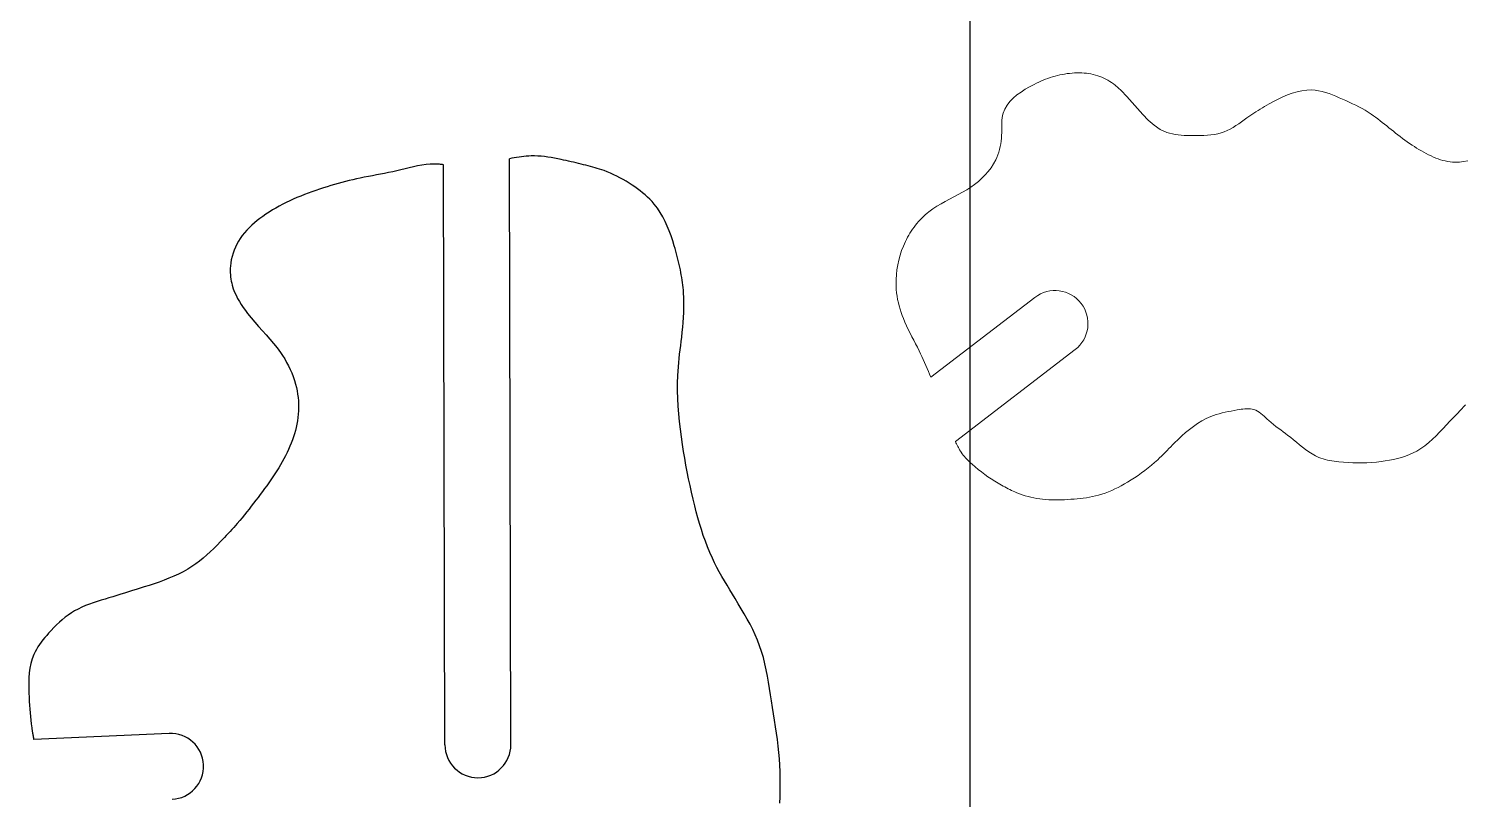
# Model space of a CAD drawing. Header units: millimetres. Extents: x -0.1 to 63, y 0 to 35.
# Drawn here: x 24.64 to 32.81, y 14.26 to 18.65 of the extents above; entities that cross this region are included whole.
import ezdxf

# ---------------------------------------------------------------- set-up
doc = ezdxf.new("R2010")
doc.units = ezdxf.units.MM
doc.header["$MEASUREMENT"] = 0
doc.layers.get('0').update_dxf_attribs({"linetype": 'CONTINUOUS'})
doc.layers.add('CK_LEVEL_1', color=7, linetype='CONTINUOUS')
doc.layers.add('layout2', color=7, linetype='CONTINUOUS', lineweight=0)

msp = doc.modelspace()

# ---------------------------------------------------------------- linework, layer by layer
at = {"color": 3, "linetype": 'CONTINUOUS'}
msp.add_line((30, 24), (30, 0), dxfattribs=at)
at = {"layer": 'CK_LEVEL_1', "color": 3, "linetype": 'CONTINUOUS'}
for p, q in [((27.3886, 14.5716), (27.3802, 17.9085)), ((27.0133, 14.5707), (27.005, 17.8743)), ((25.4435, 14.6353), (24.6726, 14.6011))]:
    msp.add_line(p, q, dxfattribs=at)
for points in [[(28.9201, 14.239), (28.9204, 14.275), (28.9207, 14.3109), (28.921, 14.3469), (28.9209, 14.3828), (28.9204, 14.4186), (28.9193, 14.4544), (28.9174, 14.4901), (28.9145, 14.5269), (28.9107, 14.5636), (28.9062, 14.6003), (28.9011, 14.6369), (28.8955, 14.6735), (28.8897, 14.7102), (28.8836, 14.7469), (28.8775, 14.7836), (28.8715, 14.8204), (28.8659, 14.856), (28.8603, 14.8916), (28.8545, 14.9271), (28.8483, 14.9625), (28.8416, 14.9976), (28.834, 15.0325), (28.8255, 15.0671), (28.8157, 15.1012), (28.8045, 15.1349), (28.7926, 15.1661), (28.7794, 15.1968), (28.765, 15.2271), (28.7498, 15.2571), (28.7337, 15.2867), (28.717, 15.3161), (28.6998, 15.3453), (28.6823, 15.3744), (28.6647, 15.4033), (28.6493, 15.4285), (28.6339, 15.4537), (28.6187, 15.4789), (28.6038, 15.5042), (28.5891, 15.5297), (28.5749, 15.5553), (28.5611, 15.5811), (28.5478, 15.6072), (28.5352, 15.6336), (28.521, 15.6654), (28.5078, 15.6977), (28.4954, 15.7303), (28.4838, 15.7634), (28.4729, 15.7966), (28.4627, 15.8302), (28.453, 15.8639), (28.4438, 15.8978), (28.4351, 15.9317), (28.4257, 15.9702), (28.4167, 16.0087), (28.4081, 16.0473), (28.4, 16.086), (28.3923, 16.1247), (28.385, 16.1636), (28.3781, 16.2025), (28.3716, 16.2415), (28.3654, 16.2807), (28.359, 16.3242), (28.3532, 16.3678), (28.348, 16.4115), (28.3437, 16.4553), (28.3402, 16.4991), (28.3379, 16.543), (28.3367, 16.5868), (28.3368, 16.6306), (28.3383, 16.6743), (28.3398, 16.6985), (28.3417, 16.7228), (28.3439, 16.747), (28.3465, 16.7712), (28.3492, 16.7954), (28.352, 16.8196), (28.355, 16.8438), (28.3579, 16.8681), (28.3607, 16.8923), (28.3639, 16.9203), (28.3667, 16.9484), (28.3692, 16.9765), (28.3712, 17.0046), (28.3727, 17.0327), (28.3736, 17.0608), (28.3738, 17.0889), (28.3731, 17.1169), (28.3716, 17.145), (28.3705, 17.1595), (28.369, 17.1741), (28.3674, 17.1886), (28.3655, 17.2032), (28.3634, 17.2176), (28.3611, 17.2321), (28.3586, 17.2465), (28.3559, 17.2609), (28.3531, 17.2752), (28.3499, 17.2906), (28.3465, 17.3059), (28.343, 17.3211), (28.3393, 17.3363), (28.3354, 17.3515), (28.3314, 17.3667), (28.3272, 17.3818), (28.3228, 17.397), (28.3183, 17.4121), (28.3095, 17.4405), (28.3001, 17.4688), (28.2898, 17.4968), (28.2787, 17.5243), (28.2664, 17.5513), (28.253, 17.5776), (28.2383, 17.6029), (28.2221, 17.6272), (28.2043, 17.6503), (28.1923, 17.6641), (28.1797, 17.6774), (28.1665, 17.6902), (28.1528, 17.7025), (28.1386, 17.7144), (28.1241, 17.7259), (28.1091, 17.737), (28.094, 17.7477), (28.0786, 17.7581), (28.0616, 17.769), (28.0445, 17.7796), (28.0271, 17.7897), (28.0096, 17.7994), (27.9918, 17.8087), (27.9738, 17.8174), (27.9556, 17.8257), (27.9372, 17.8334), (27.9186, 17.8406), (27.906, 17.845), (27.8933, 17.8493), (27.8805, 17.8533), (27.8676, 17.8571), (27.8547, 17.8608), (27.8418, 17.8643), (27.8288, 17.8677), (27.8158, 17.871), (27.8028, 17.8743), (27.7885, 17.8778), (27.7743, 17.8812), (27.7601, 17.8846), (27.7459, 17.8879), (27.7316, 17.8911), (27.7173, 17.8943), (27.703, 17.8975), (27.6887, 17.9006), (27.6743, 17.9036), (27.6555, 17.9074), (27.6366, 17.9111), (27.6177, 17.9144), (27.5987, 17.9175), (27.5798, 17.92), (27.5607, 17.9221), (27.5417, 17.9235), (27.5227, 17.9242), (27.5037, 17.9241), (27.4899, 17.9235), (27.4762, 17.9226), (27.4625, 17.9212), (27.4487, 17.9196), (27.435, 17.9177), (27.4213, 17.9156), (27.4076, 17.9133), (27.3939, 17.911), (27.3802, 17.9085)], [(27.005, 17.8743), (26.9993, 17.8749), (26.9936, 17.8754), (26.9879, 17.8759), (26.9823, 17.8764), (26.9766, 17.8768), (26.9709, 17.8772), (26.9652, 17.8775), (26.9595, 17.8778), (26.9539, 17.8779), (26.9298, 17.8775), (26.9058, 17.8755), (26.8819, 17.8723), (26.858, 17.868), (26.8342, 17.8629), (26.8104, 17.8573), (26.7866, 17.8514), (26.7629, 17.8454), (26.7391, 17.8396), (26.716, 17.8344), (26.6929, 17.8295), (26.6697, 17.8248), (26.6466, 17.8203), (26.6235, 17.8159), (26.6004, 17.8116), (26.5773, 17.8072), (26.5542, 17.8027), (26.5312, 17.7979), (26.5102, 17.7934), (26.4892, 17.7886), (26.4683, 17.7836), (26.4474, 17.7784), (26.4266, 17.7729), (26.4058, 17.7673), (26.3851, 17.7614), (26.3644, 17.7553), (26.3437, 17.7491), (26.3218, 17.7422), (26.3, 17.7351), (26.2783, 17.7277), (26.2566, 17.72), (26.2351, 17.7121), (26.2136, 17.7039), (26.1923, 17.6954), (26.1712, 17.6865), (26.1502, 17.6773), (26.13, 17.6681), (26.11, 17.6586), (26.0902, 17.6487), (26.0706, 17.6383), (26.0513, 17.6276), (26.0321, 17.6164), (26.0132, 17.6047), (25.9946, 17.5926), (25.9764, 17.5799), (25.9601, 17.568), (25.9443, 17.5557), (25.9288, 17.5428), (25.9138, 17.5295), (25.8993, 17.5155), (25.8855, 17.5011), (25.8723, 17.486), (25.8599, 17.4702), (25.8483, 17.4538), (25.8383, 17.438), (25.8292, 17.4216), (25.8209, 17.4047), (25.8135, 17.3874), (25.8071, 17.3697), (25.8017, 17.3517), (25.7973, 17.3334), (25.794, 17.315), (25.7919, 17.2964), (25.7912, 17.2841), (25.7909, 17.2719), (25.7912, 17.2597), (25.7919, 17.2474), (25.7931, 17.2353), (25.7948, 17.2232), (25.7969, 17.2111), (25.7995, 17.1992), (25.8026, 17.1874), (25.8087, 17.1681), (25.8159, 17.1492), (25.8241, 17.1306), (25.8333, 17.1125), (25.8434, 17.0947), (25.8541, 17.0773), (25.8655, 17.0602), (25.8775, 17.0435), (25.8899, 17.0272), (25.9103, 17.0019), (25.9313, 16.9773), (25.9527, 16.9531), (25.9743, 16.9291), (25.9959, 16.9052), (26.0172, 16.8811), (26.0379, 16.8565), (26.0579, 16.8314), (26.0769, 16.8055), (26.0894, 16.787), (26.1012, 16.7681), (26.1124, 16.7487), (26.1229, 16.7289), (26.1326, 16.7087), (26.1416, 16.6881), (26.1497, 16.6673), (26.1569, 16.646), (26.1632, 16.6245), (26.1679, 16.6058), (26.1718, 16.587), (26.175, 16.568), (26.1775, 16.5488), (26.1792, 16.5297), (26.1802, 16.5104), (26.1805, 16.4912), (26.1799, 16.472), (26.1787, 16.4528), (26.1767, 16.4341), (26.174, 16.4155), (26.1706, 16.397), (26.1666, 16.3786), (26.162, 16.3604), (26.1569, 16.3423), (26.1512, 16.3243), (26.145, 16.3066), (26.1383, 16.289), (26.1308, 16.2707), (26.1229, 16.2527), (26.1146, 16.2348), (26.1058, 16.2172), (26.0967, 16.1997), (26.0872, 16.1825), (26.0774, 16.1654), (26.0673, 16.1485), (26.057, 16.1317), (26.0458, 16.1143), (26.0344, 16.0971), (26.0228, 16.08), (26.011, 16.063), (25.999, 16.0462), (25.9869, 16.0295), (25.9746, 16.0128), (25.9622, 15.9963), (25.9497, 15.9798), (25.937, 15.963), (25.9242, 15.9463), (25.9113, 15.9297), (25.8983, 15.9131), (25.8852, 15.8967), (25.872, 15.8803), (25.8587, 15.8641), (25.8452, 15.8479), (25.8316, 15.8319), (25.8214, 15.8201), (25.811, 15.8083), (25.8006, 15.7966), (25.7901, 15.7849), (25.7795, 15.7734), (25.7688, 15.7619), (25.758, 15.7504), (25.7472, 15.739), (25.7362, 15.7277), (25.7171, 15.7083), (25.6977, 15.6891), (25.678, 15.6703), (25.6579, 15.652), (25.6373, 15.6342), (25.6163, 15.6172), (25.5947, 15.6008), (25.5726, 15.5854), (25.5498, 15.571), (25.524, 15.5563), (25.4974, 15.5428), (25.4703, 15.5303), (25.4426, 15.5188), (25.4146, 15.508), (25.3863, 15.4978), (25.3578, 15.4882), (25.3291, 15.4788), (25.3005, 15.4697), (25.2784, 15.4626), (25.2562, 15.4556), (25.2342, 15.4486), (25.2121, 15.4416), (25.19, 15.4347), (25.1679, 15.4279), (25.1457, 15.421), (25.1234, 15.4142), (25.1011, 15.4075), (25.0786, 15.4008), (25.0561, 15.394), (25.0337, 15.3869), (25.0114, 15.3796), (24.9894, 15.3717), (24.9677, 15.3633), (24.9463, 15.3541), (24.9255, 15.3441), (24.9053, 15.333), (24.887, 15.3218), (24.8694, 15.3097), (24.8522, 15.2968), (24.8355, 15.2831), (24.8192, 15.2688), (24.8033, 15.2539), (24.7878, 15.2384), (24.7727, 15.2226), (24.7578, 15.2064), (24.7467, 15.1938), (24.7359, 15.1811), (24.7253, 15.1682), (24.7152, 15.1551), (24.7056, 15.1417), (24.6965, 15.1281), (24.688, 15.1141), (24.6803, 15.0999), (24.6734, 15.0853), (24.6638, 15.06), (24.6564, 15.0339), (24.651, 15.0071), (24.6474, 14.9798), (24.6452, 14.952), (24.6443, 14.9239), (24.6444, 14.8956), (24.6451, 14.8674), (24.6464, 14.8393), (24.6475, 14.8175), (24.6489, 14.7959), (24.6504, 14.7744), (24.6521, 14.7531), (24.654, 14.7318), (24.6562, 14.7106), (24.6587, 14.6895), (24.6615, 14.6683), (24.6647, 14.6472), (24.6655, 14.6421), (24.6664, 14.637), (24.6672, 14.6319), (24.6681, 14.6267), (24.669, 14.6216), (24.6699, 14.6165), (24.6708, 14.6114), (24.6717, 14.6063), (24.6726, 14.6011)]]:
    msp.add_lwpolyline(points, dxfattribs=at)
for centre, start, end in [((25.4518, 14.4479), 272.53854, 452.53854), ((27.2009, 14.5711), 180.14396, 360.14396)]:
    msp.add_arc(centre, 0.1876, start, end, dxfattribs=at)
at = {"layer": 'layout2', "color": 3, "linetype": 'CONTINUOUS'}
for p, q in [((30.3714, 17.1189), (29.7785, 16.6637)), ((30.5999, 16.8212), (29.9186, 16.2982))]:
    msp.add_line(p, q, dxfattribs=at)
at = {"layer": 'layout2', "color": 6, "linetype": 'CONTINUOUS'}
msp.add_lwpolyline([(29.7785, 16.6637), (29.7715, 16.6806), (29.7645, 16.6975), (29.7575, 16.7143), (29.7504, 16.7311), (29.7431, 16.7479), (29.7358, 16.7646), (29.7282, 16.7812), (29.7205, 16.7977), (29.7126, 16.8141), (29.7024, 16.8345), (29.692, 16.8547), (29.6814, 16.8748), (29.6709, 16.8949), (29.6604, 16.9151), (29.6502, 16.9354), (29.6404, 16.9559), (29.631, 16.9766), (29.6222, 16.9975), (29.6154, 17.0153), (29.6091, 17.0334), (29.6034, 17.0516), (29.5983, 17.07), (29.5938, 17.0885), (29.5899, 17.1072), (29.5867, 17.1261), (29.5841, 17.145), (29.5823, 17.1641), (29.5809, 17.192), (29.581, 17.2201), (29.5826, 17.2482), (29.5857, 17.2761), (29.5903, 17.3039), (29.5963, 17.3314), (29.6037, 17.3585), (29.6125, 17.3851), (29.6226, 17.4112), (29.628, 17.4238), (29.6338, 17.4362), (29.6399, 17.4485), (29.6463, 17.4606), (29.653, 17.4725), (29.66, 17.4842), (29.6674, 17.4957), (29.6751, 17.5071), (29.6831, 17.5182), (29.6913, 17.5292), (29.6999, 17.5398), (29.7088, 17.5503), (29.718, 17.5605), (29.7275, 17.5704), (29.7373, 17.5799), (29.7473, 17.5892), (29.7576, 17.5981), (29.7681, 17.6067), (29.7903, 17.6229), (29.8133, 17.6378), (29.837, 17.6518), (29.8612, 17.665), (29.8857, 17.6779), (29.9105, 17.6907), (29.9352, 17.7038), (29.9597, 17.7174), (29.9839, 17.7319), (30.0064, 17.7466), (30.0281, 17.7624), (30.0491, 17.7792), (30.0691, 17.797), (30.0879, 17.8159), (30.1054, 17.8358), (30.1214, 17.8567), (30.1357, 17.8786), (30.1481, 17.9015), (30.1547, 17.916), (30.1606, 17.9308), (30.1657, 17.946), (30.1701, 17.9614), (30.1738, 17.977), (30.1768, 17.9929), (30.1791, 18.009), (30.1807, 18.0253), (30.1818, 18.0416), (30.1822, 18.056), (30.1823, 18.0704), (30.1823, 18.0848), (30.1823, 18.099), (30.1827, 18.1132), (30.1834, 18.1271), (30.1848, 18.1408), (30.187, 18.1542), (30.1902, 18.1672), (30.1994, 18.1909), (30.2125, 18.2131), (30.2287, 18.2339), (30.2477, 18.2533), (30.269, 18.2714), (30.292, 18.2881), (30.3161, 18.3037), (30.341, 18.318), (30.366, 18.3312), (30.3793, 18.3378), (30.3925, 18.3441), (30.4057, 18.35), (30.4189, 18.3557), (30.4321, 18.361), (30.4453, 18.3659), (30.4586, 18.3706), (30.472, 18.3748), (30.4856, 18.3788), (30.499, 18.3823), (30.5126, 18.3854), (30.5263, 18.3882), (30.5402, 18.3906), (30.5541, 18.3927), (30.5681, 18.3944), (30.5822, 18.3957), (30.5963, 18.3965), (30.6104, 18.397), (30.6238, 18.3971), (30.6372, 18.3967), (30.6505, 18.396), (30.6638, 18.3948), (30.677, 18.3931), (30.6901, 18.3909), (30.7031, 18.3882), (30.7159, 18.3849), (30.7285, 18.3811), (30.7404, 18.3769), (30.752, 18.3722), (30.7635, 18.367), (30.7748, 18.3613), (30.7858, 18.3551), (30.7967, 18.3485), (30.8073, 18.3415), (30.8177, 18.3341), (30.8279, 18.3263), (30.8621, 18.2964), (30.8942, 18.2634), (30.9249, 18.2287), (30.9551, 18.1937), (30.9854, 18.1595), (31.0165, 18.1275), (31.0492, 18.099), (31.0842, 18.0754), (31.1222, 18.0579), (31.1376, 18.0531), (31.1534, 18.0493), (31.1696, 18.0463), (31.1862, 18.044), (31.2031, 18.0424), (31.2202, 18.0414), (31.2374, 18.0407), (31.2548, 18.0403), (31.2722, 18.0402), (31.2927, 18.0401), (31.3131, 18.0403), (31.3333, 18.041), (31.3534, 18.0422), (31.3732, 18.0441), (31.3928, 18.0468), (31.412, 18.0506), (31.4307, 18.0555), (31.4491, 18.0617), (31.4662, 18.069), (31.4828, 18.0774), (31.4992, 18.0867), (31.5153, 18.0968), (31.5311, 18.1075), (31.5468, 18.1185), (31.5624, 18.1297), (31.5779, 18.141), (31.5935, 18.152), (31.6054, 18.1602), (31.6173, 18.1681), (31.6293, 18.1759), (31.6414, 18.1836), (31.6535, 18.1911), (31.6658, 18.1984), (31.6782, 18.2057), (31.6908, 18.2129), (31.7034, 18.2201), (31.7289, 18.234), (31.755, 18.2475), (31.7815, 18.2601), (31.8084, 18.2716), (31.8356, 18.2816), (31.8631, 18.2897), (31.8907, 18.2957), (31.9184, 18.2991), (31.9461, 18.2996), (31.966, 18.2981), (31.9858, 18.295), (32.0056, 18.2907), (32.0253, 18.2853), (32.0449, 18.2789), (32.0644, 18.2717), (32.0838, 18.264), (32.103, 18.2558), (32.1222, 18.2474), (32.1411, 18.239), (32.1598, 18.2304), (32.1784, 18.2217), (32.1967, 18.2127), (32.2148, 18.2034), (32.2327, 18.1938), (32.2502, 18.1838), (32.2675, 18.1733), (32.2845, 18.1623), (32.2975, 18.1533), (32.3104, 18.144), (32.3232, 18.1345), (32.3358, 18.1247), (32.3483, 18.1148), (32.3608, 18.1047), (32.3732, 18.0947), (32.3857, 18.0846), (32.3981, 18.0745), (32.4111, 18.0643), (32.4241, 18.0541), (32.4372, 18.044), (32.4503, 18.0341), (32.4636, 18.0243), (32.4769, 18.0146), (32.4904, 18.005), (32.5039, 17.9956), (32.5176, 17.9863), (32.5306, 17.9777), (32.5437, 17.9693), (32.557, 17.9611), (32.5704, 17.9531), (32.584, 17.9453), (32.5977, 17.9379), (32.6116, 17.9307), (32.6257, 17.924), (32.64, 17.9176), (32.653, 17.9123), (32.6661, 17.9073), (32.6795, 17.9028), (32.6929, 17.8988), (32.7066, 17.8954), (32.7203, 17.8925), (32.7342, 17.8904), (32.7483, 17.8889), (32.7624, 17.8882), (32.7868, 17.8889), (32.8112, 17.8919), (32.8354, 17.8971)], dxfattribs=at)
at = {"layer": 'layout2', "color": 3, "linetype": 'CONTINUOUS'}
msp.add_lwpolyline([(32.8224, 16.5076), (32.8113, 16.4956), (32.8002, 16.4836), (32.789, 16.4718), (32.7778, 16.46), (32.7665, 16.4482), (32.7553, 16.4365), (32.744, 16.4247), (32.7327, 16.4128), (32.7133, 16.3921), (32.6939, 16.3713), (32.6742, 16.3506), (32.6541, 16.3303), (32.6336, 16.3106), (32.6125, 16.2918), (32.5907, 16.2742), (32.5679, 16.258), (32.5442, 16.2434), (32.5236, 16.2326), (32.5023, 16.223), (32.4803, 16.2146), (32.4579, 16.2073), (32.435, 16.2009), (32.4119, 16.1955), (32.3885, 16.1909), (32.3649, 16.187), (32.3413, 16.1838), (32.3145, 16.1809), (32.2877, 16.1787), (32.2609, 16.1772), (32.2342, 16.1764), (32.2074, 16.1764), (32.1806, 16.177), (32.1538, 16.1782), (32.127, 16.1802), (32.1001, 16.1827), (32.0872, 16.1842), (32.0743, 16.1858), (32.0615, 16.1877), (32.0487, 16.1899), (32.0361, 16.1924), (32.0236, 16.1954), (32.0113, 16.1988), (31.9992, 16.2027), (31.9873, 16.2071), (31.9675, 16.2162), (31.9484, 16.2269), (31.9299, 16.2388), (31.9119, 16.2517), (31.8942, 16.2654), (31.8769, 16.2796), (31.8596, 16.294), (31.8424, 16.3083), (31.8252, 16.3223), (31.8115, 16.3329), (31.7977, 16.3432), (31.7839, 16.3534), (31.7701, 16.3636), (31.7563, 16.3738), (31.7426, 16.3842), (31.7289, 16.395), (31.7153, 16.4061), (31.7019, 16.4178), (31.6929, 16.426), (31.684, 16.4342), (31.675, 16.4425), (31.6659, 16.4504), (31.6567, 16.458), (31.6473, 16.4649), (31.6376, 16.471), (31.6275, 16.4761), (31.6171, 16.4801), (31.6074, 16.4826), (31.5974, 16.4841), (31.5871, 16.4847), (31.5766, 16.4847), (31.5659, 16.484), (31.5551, 16.4829), (31.5443, 16.4814), (31.5334, 16.4796), (31.5226, 16.4778), (31.5049, 16.4746), (31.4874, 16.4714), (31.4701, 16.468), (31.4531, 16.4644), (31.4363, 16.4604), (31.4197, 16.4561), (31.4034, 16.4512), (31.3873, 16.4458), (31.3715, 16.4397), (31.346, 16.4283), (31.3213, 16.4151), (31.2971, 16.4003), (31.2736, 16.3842), (31.2508, 16.3669), (31.2285, 16.3486), (31.2068, 16.3295), (31.1856, 16.3097), (31.1651, 16.2896), (31.1544, 16.2788), (31.1439, 16.268), (31.1334, 16.2572), (31.123, 16.2465), (31.1126, 16.2357), (31.1021, 16.2251), (31.0916, 16.2145), (31.0809, 16.2041), (31.0701, 16.1938), (31.0526, 16.1779), (31.0345, 16.1624), (31.0161, 16.1474), (30.9972, 16.1328), (30.978, 16.1186), (30.9584, 16.1049), (30.9384, 16.0916), (30.9182, 16.0788), (30.8976, 16.0663), (30.8801, 16.0561), (30.8624, 16.0463), (30.8445, 16.0369), (30.8264, 16.0279), (30.8081, 16.0195), (30.7896, 16.0116), (30.7709, 16.0044), (30.7519, 15.9979), (30.7328, 15.9922), (30.7158, 15.9878), (30.6987, 15.984), (30.6815, 15.9807), (30.6641, 15.9779), (30.6466, 15.9755), (30.6291, 15.9734), (30.6115, 15.9717), (30.5939, 15.9702), (30.5763, 15.9688), (30.5583, 15.9676), (30.5403, 15.9666), (30.5224, 15.9659), (30.5044, 15.9654), (30.4865, 15.9652), (30.4686, 15.9654), (30.4507, 15.9661), (30.4329, 15.9673), (30.415, 15.9689), (30.3982, 15.9711), (30.3815, 15.9737), (30.3648, 15.9768), (30.3483, 15.9805), (30.3318, 15.9847), (30.3155, 15.9893), (30.2993, 15.9945), (30.2834, 16.0002), (30.2676, 16.0063), (30.2577, 16.0105), (30.248, 16.0148), (30.2383, 16.0194), (30.2287, 16.024), (30.2191, 16.0289), (30.2096, 16.0338), (30.2002, 16.0389), (30.1909, 16.044), (30.1815, 16.0493), (30.1618, 16.0608), (30.1422, 16.0727), (30.1229, 16.085), (30.1038, 16.0977), (30.0851, 16.1108), (30.0666, 16.1244), (30.0485, 16.1385), (30.0308, 16.1531), (30.0134, 16.1682), (30.0057, 16.1752), (29.9981, 16.1823), (29.9906, 16.1896), (29.9833, 16.197), (29.9763, 16.2046), (29.9695, 16.2124), (29.9629, 16.2204), (29.9567, 16.2286), (29.9509, 16.2371), (29.9468, 16.2435), (29.9428, 16.2501), (29.9391, 16.2567), (29.9354, 16.2635), (29.9319, 16.2704), (29.9285, 16.2773), (29.9252, 16.2842), (29.9219, 16.2912), (29.9186, 16.2982)], dxfattribs=at)
msp.add_arc((30.4856, 16.9701), 0.1876, 307.51362, 487.51362, dxfattribs=at)

doc.saveas('drawing.dxf')
